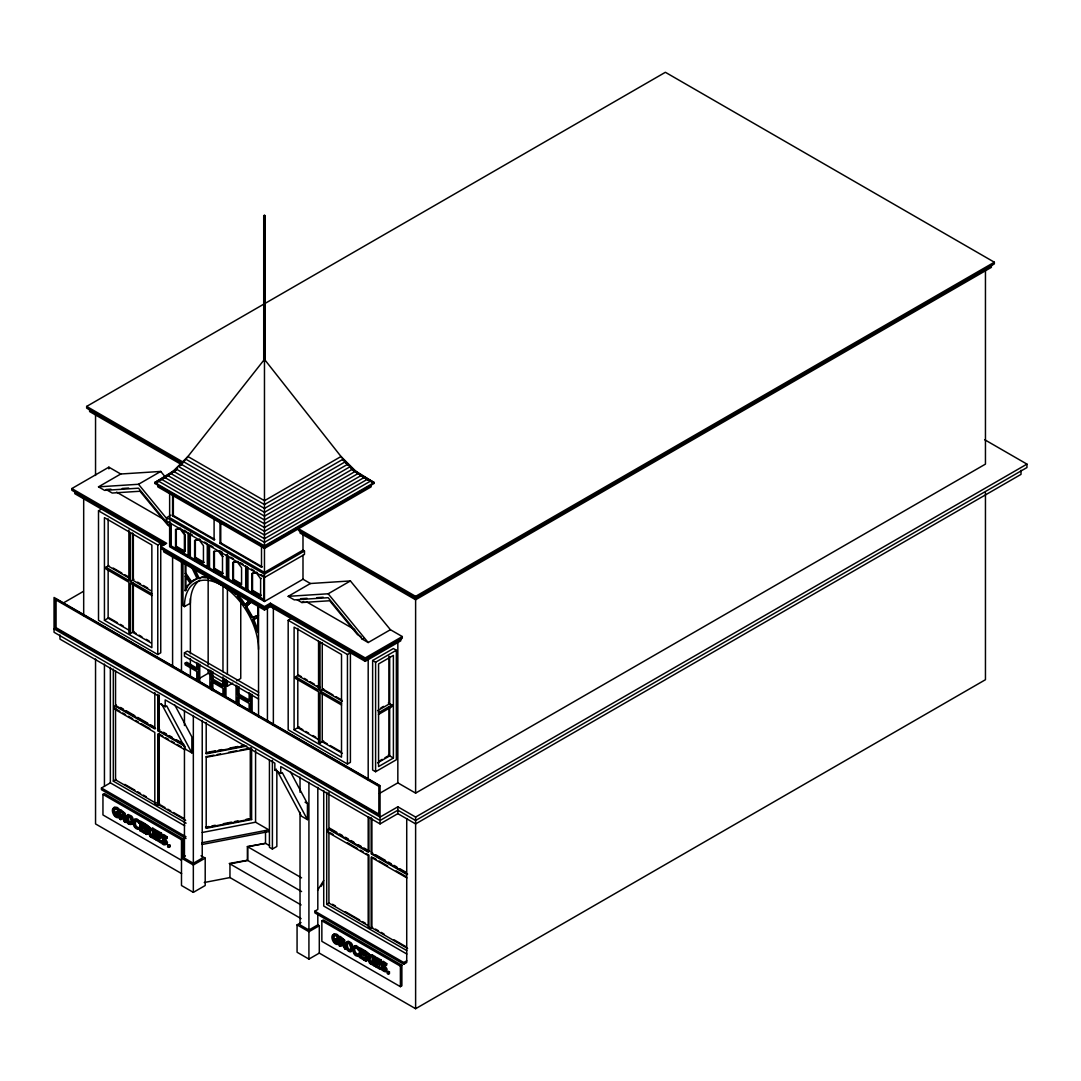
<?xml version="1.0" encoding="UTF-8"?>
<svg xmlns="http://www.w3.org/2000/svg" width="1081" height="1081" viewBox="0 0 1081 1081"><rect width="100%" height="100%" fill="white"/><g stroke="black" fill="none" stroke-linecap="round" stroke-linejoin="round"><path stroke-width="1.5" d="M346.325 944.281L346.379 943.294M161.366 836.68L161.758 835.518A3.392 1.959 60 0 1 162.893 835.248L166.136 837.505C168.69 840.842 157.326 831.938 164.934 840.437C169.231 844.153 163.461 847.139 161.312 842.491L161.312 841.045L163.717 843.558L165.285 843.612L161.366 836.68L157.907 834.559L156.867 835.167L156.867 832.775L160.583 834.924L161.609 833.289L156.907 830.573L155.867 831.167L155.867 839.869L160.583 842.599L161.609 840.964L157.907 838.829L156.867 839.424L156.867 836.194L160.326 838.194L161.366 836.559L160.326 837.153L156.867 835.167M162.393 836.072L162.799 834.91A3.392 1.959 60 0 1 163.92 834.654L167.177 836.91L167.177 838.288L166.069 838.842M381.931 962.82L382.336 961.658A3.392 1.959 60 0 1 383.458 961.387L386.714 963.657L386.714 965.036L385.593 965.59C374.931 956.59 394.511 979.075 380.836 969.238C379.674 965.468 385.687 974.089 384.701 968.846C383.269 966.968 379.728 965.036 381.296 962.252A3.392 1.959 60 0 1 382.417 961.995L385.674 964.252L385.674 965.63M351.906 948.321L351.325 949.794M163.555 836.059C163.096 838.883 170.636 842.545 165.961 844.464M126.855 816.547L128.18 814.479L131.504 816.033A4.081 2.365 60 0 1 132.936 818.371L133.463 821.384M134.193 820.79L135.071 819.006L136.787 818.885L139.841 821.303L139.841 822.695C138.084 823.249 133.449 817.506 134.179 823.844C133.531 828.654 139.814 827.235 139.841 828.843C136.233 830.924 132.774 825.708 133.085 822.384M353.717 947.537L354.595 945.753L356.325 945.618L359.378 948.051L359.378 949.442C357.73 950.658 353.798 944.105 353.663 949.726C353.298 952.658 356.46 956.604 359.378 954.199L359.378 955.577C351.406 959.482 350.609 939.551 358.338 948.645L358.338 950.037M113.505 808.858L114.424 807.075L117.032 807.399A6.837 3.946 60 0 1 118.991 809.007L119.491 810.966L118.37 811.507C113.586 803.251 111.032 816.087 117.491 816.614L118.532 816.006C115.045 815.939 112.424 808.574 116.397 808.088M333.029 935.606L333.948 933.822L336.556 934.133A6.837 3.946 60 0 1 338.529 935.754L339.029 937.713L337.907 938.254C333.124 929.984 330.556 942.835 337.029 943.362L338.069 942.754C334.705 942.443 332.205 936.349 335.461 934.741A6.837 3.946 60 0 1 337.488 936.349L337.988 938.308M190.878 582.767L188.216 585.253L185.189 590.712L187.472 585.672L190.878 582.767L189.229 580.362M352.757 949.915L351.001 951.226L347.704 948.942M317.584 890.325L323.665 880.529M321.057 886.434L322.787 883.636M182.094 463.898L264.467 359.365L346.839 463.898M352.798 470.303L374.121 482.558L264.467 545.864L154.813 482.558L173.217 471.113L187.918 456.52L264.467 500.706L341.015 456.52L355.717 471.113L374.121 482.558L374.121 483.423L264.467 546.729L154.813 483.423L154.813 482.558L176.135 470.303M346.839 941.889L348.285 941.186L351.041 942.781A4.081 2.365 60 0 1 352.46 945.118L352.933 947.078M244.617 605.144L245.36 604.725L241.874 599.631L237.82 595.347L237.09 595.78L244.617 605.144L249.387 600.725M245.36 604.725L248.941 601.401M257.805 604.847L257.805 615.711L251.941 617.521L245.792 606.873L251.441 601.631M245.792 606.873L252.184 601.198M165.812 477.248L177.554 468.33M263.723 215.632L265.21 215.632L265.21 360.311L264.467 360.73L263.723 360.311L263.723 215.632L265.21 215.632M182.04 463.209L86.656 408.132L86.656 406.415L665.383 72.292L994.344 262.21L994.344 263.926L415.617 598.063L298.545 530.474L298.545 528.758L415.617 596.347L994.344 262.21M263.723 360.311L265.21 360.311M165.204 544.175L71.832 490.261L71.832 488.558L108.87 467.168L120.734 474.005L160.745 471.438L166.001 477.856M170.298 526.933L138.517 488.193L104.6 490.369L98.506 486.842L120.734 474.005M98.506 486.842L138.517 484.274L160.745 471.438M98.506 510.8L157.772 545.013L160.745 543.311L160.745 652.816L157.772 654.518L98.506 620.305L98.506 510.8L101.465 509.083M181.486 464.884L178.581 466.56L264.467 516.15L350.352 466.56L347.447 464.884M176.122 469.438L173.217 471.113L264.467 523.799L355.717 471.113L351.366 468.6M176.176 469.911L170.393 473.262L264.467 527.569L358.541 473.262L351.311 469.086M174.568 471.411L158.096 480.896L264.467 542.311L370.837 480.896L355.811 472.248M154.813 483.423L160.664 480.045M163.582 478.356L166.515 476.667M169.636 491.706L169.636 517.637L264.467 572.39L302.991 550.148L304.477 550.999L304.477 554.431L264.467 577.524L166.663 521.056L166.663 517.637L170.96 515.164M172.595 515.934L173.338 515.502L214.822 539.46L214.092 539.878L172.595 515.934L172.595 495.166M133.922 631.507L130.369 633.561L128.882 632.709L128.882 582.227L105.911 568.971L105.911 567.255L108.87 565.552M185.135 551.405L184.392 551.823L175.554 546.729L175.554 529.622L176.298 529.19L176.298 546.297L185.135 551.405L185.135 534.284M55.239 599.509L56.063 599.023L379.701 785.86L378.863 786.346L55.239 599.509L55.239 628.169L378.863 815.02L378.863 786.346M175.554 529.622L180.716 528.312L177.77 528.893M62.82 603.266L83.305 591.442M170.366 546.297L171.109 545.878L188.837 556.107L188.094 556.526L170.366 546.297L170.366 522.339M175.554 546.729L176.298 546.297M194.621 540.622L199.769 539.324L194.621 540.622L194.621 557.728L203.444 562.823L203.444 545.716L199.026 539.743M130.369 532.582L130.369 581.375L133.922 579.321M343.177 459.128L264.467 504.57L185.756 459.128M55.239 628.169L56.063 627.696L378.242 813.696M192.296 535L189.58 533.433L189.58 557.391L190.324 556.958L208.038 567.187L208.038 544.838M194.621 557.728L195.35 557.296L204.187 562.404M220.011 543.311L220.754 542.878L262.251 566.836L261.507 567.255L220.011 543.311L220.011 522.542M213.673 551.621L214.416 551.188L214.416 568.309L223.24 573.403L222.497 573.835L213.673 568.728L213.673 551.621L218.092 550.742L222.497 556.715L222.497 573.835M104.438 620.305L151.853 647.681L151.853 545.013L104.438 517.637L104.438 620.305L108.87 617.737L117.491 622.71M192.323 568.674L197.201 578.808L193.715 579.889L191.04 582.362L185.189 573.795L185.932 573.362L185.932 564.052M185.189 590.712L185.189 575.957L185.932 575.524L185.932 590.294M361.473 475.316L264.467 531.325L167.46 475.316M222.497 556.715L223.24 556.296M189.58 557.391L207.295 567.62L208.038 567.187M364.513 477.275L264.467 535.027L164.42 477.275M208.782 544.513L208.782 568.471L209.525 568.052L227.24 578.281L227.24 554.323M367.635 479.14L264.467 538.703L161.299 479.14M213.673 568.728L214.416 568.309M193.499 568.309L198.377 578.443L202.593 576.943L205.295 577.213M232.726 562.62L237.144 561.755L241.563 567.728L241.563 584.835L232.726 579.727L232.726 562.62L236.415 561.607M206.444 575.146L207.268 577.916L208.011 577.484M208.782 568.471L226.497 578.7L227.24 578.281M227.983 555.607L227.983 579.565L228.726 579.132L246.454 589.361M182.973 561.053L182.973 605.752L184.446 606.617L190.378 603.198A52.388 30.241 60 0 1 199.904 580.051M232.726 579.727L233.469 579.308L241.036 583.672M256.197 572.754L256.94 572.322L252.522 573.2L252.522 590.307L261.359 595.401L260.616 595.834L251.778 590.739L251.778 573.619L256.197 572.754L260.616 578.727L260.616 595.834M166.663 517.637L264.467 574.106L304.477 550.999M260.616 578.727L261.359 578.294M247.184 590.645L247.927 590.226L264.467 599.766L263.723 600.198L247.184 590.645L247.184 566.701M251.778 590.739L252.522 590.307M169.636 521.056L169.636 546.729L264.467 601.482L302.991 579.24L310.409 583.51L350.406 580.943L390.417 629.71L402.281 636.56L402.281 638.263L365.229 659.653L270.399 604.901L264.467 608.319L160.745 548.432M258.602 699.042L184.446 656.235L184.446 652.816L187.418 651.1L258.656 692.232M71.832 488.558L166.663 543.311L160.745 546.729L264.467 606.617L270.399 603.184L365.229 657.937L402.281 636.56M163.704 548.432L163.704 551.864L264.467 610.035L270.399 606.617L365.229 661.369L400.794 640.83L400.794 638.547M390.417 629.71L368.189 642.546L362.094 639.02L328.178 597.698L294.275 599.874L288.181 596.347L310.409 583.51M251.941 617.521L258.535 615.292M252.846 619.399L257.805 617.873L257.805 632.642L252.846 619.399L257.305 617.832M196.796 679.719L196.796 671.49L185.189 664.788L185.189 663.072L186.675 662.221L196.823 668.085M115.545 670.747L115.545 705.434L116.289 705.001M116.289 708.42L115.545 708.852L115.545 779.86L155.556 802.953L156.299 802.534M296.978 599.725L301.869 602.536L303.842 601.401M288.181 596.347L328.178 593.78L350.406 580.943M288.181 620.305L347.447 654.518L350.406 652.816L350.406 762.321L347.447 764.024L288.181 729.81L288.181 620.305L291.14 618.589M199.742 678.206L208.16 673.341L223.105 681.976M211.363 670.923L211.363 679.908L212.849 679.044L223.01 684.908M159.258 703.285L165.19 706.717L166.663 705.852L191.864 752.903L185.932 749.484L161.528 703.907M225.199 684.895L227.415 686.178L232.753 683.097M236.753 680.787L240.752 678.476L240.752 600.874M157.772 694.34L157.772 730.661L159.758 729.526M237.55 686.03L237.55 695.015L239.023 694.164L249.184 700.029M186 838.505L101.465 789.698L101.465 787.981L110.357 782.86L184.689 825.776M113.316 669.139L113.316 781.144L116.289 779.428M323.597 741.012L320.03 743.066L318.53 742.201L318.53 691.745L295.586 678.503L295.586 676.76L298.545 675.057L301.423 676.706M362.094 639.02L363.567 638.168M181.486 860.287L102.952 814.952L102.952 794.413L104.438 793.562L182.973 838.91L182.973 857.855M320.03 642.087L320.03 690.881L323.597 688.827M372.634 660.505L393.389 648.532L396.349 650.249L396.349 759.754L375.607 771.726L372.634 770.023L372.634 660.505L375.607 662.221L396.349 650.249M118.464 811.561L119.491 809.561M118.532 813.763L117.491 814.358L115.762 812.344L116.789 811.736L119.532 813.317L119.532 817.114C113.87 820.803 108.668 805.75 115.991 807.993A6.837 3.946 60 0 1 117.951 809.601L118.464 810.169M120.748 819.601L120.748 816.141L121.788 815.547L121.788 819.006L120.748 819.601L119.748 819.02L119.748 810.318L120.788 809.723L125.274 813.534L125.085 816.169L122.91 817.06L125.585 822.398L126.626 821.79L123.937 816.452M115.762 812.344L118.491 813.912L119.532 813.317M120.748 815.182C124.234 818.29 123.923 811.98 120.748 811.885L120.748 815.182L121.788 814.574L123.761 815.493M120.748 816.141L122.937 816.209L121.788 815.547M119.748 819.02L120.788 818.425M121.896 816.804L124.288 821.641L125.328 821.047L123.531 817.412M154.813 692.624L154.813 728.959L114.802 705.852L114.802 709.285L154.813 732.378L154.813 803.386L157.772 805.102L159.758 803.953M294.1 729.81L341.515 757.186L341.515 654.518L294.1 627.142L294.1 729.81L299.18 726.878M138.814 823.303L139.841 821.303M140.787 829.965L145.503 832.694L144.462 833.289L139.746 830.573L139.746 821.857L140.787 821.263L145.503 823.992L145.503 825.019L144.462 825.614L140.746 823.465L140.746 825.857L144.205 827.857L145.246 827.249L144.205 828.884L140.746 826.884L140.746 830.113M138.733 823.249L139.841 822.695M140.746 825.857L141.787 825.262L145.246 827.249M139.746 821.857L144.462 824.587L145.503 823.992M140.746 826.884L141.787 826.289L141.787 829.519L145.503 831.667L144.462 833.289M146.57 834.505L146.57 831.046L148.746 831.1L147.597 830.451L147.597 833.91L145.557 833.924L145.557 825.222L146.597 824.627L151.083 828.424L150.894 831.073L148.719 831.965L151.394 837.302L152.435 836.694L149.759 831.357M139.746 830.573L141.787 829.519M146.57 826.789C149.746 826.884 150.043 833.194 146.57 830.086L146.57 826.789L147.597 826.195L150.151 828.451M146.57 830.086L149.84 830.33M151.705 836.586L152.664 837.14L152.664 830.208L151.705 828.762L152.745 828.168L155.664 829.857L154.624 831.343L153.664 830.789L153.664 837.721L155.664 837.667L155.664 838.559L154.624 839.167L151.705 837.478L152.745 835.978M151.705 829.654L153.705 829.613M145.557 833.924L147.597 833.91M151.705 828.762L154.624 830.451L155.664 829.857M147.705 831.708L150.097 836.545L152.435 836.694M151.705 837.478L152.745 836.87M153.664 837.721L155.664 837.667M155.867 831.167L160.583 833.897L161.609 833.289M380.85 707.947L383.552 706.393M165.19 706.717L165.19 699.866L274.844 763.172L274.844 770.023L276.317 769.159M377.553 710.717L389.673 703.717L389.673 656.599M155.867 839.869L156.907 839.275M378.431 712.771L391.903 705.001L391.903 706.704L378.431 714.487M166.136 837.505L167.177 836.91M166.001 843.288L162.42 840.491L160.583 841.572L160.583 842.599M274.844 770.023L280.763 773.442L282.249 772.591L307.436 819.641L301.518 816.223L277.114 770.631M167.65 845.018L169.906 845.112L169.906 846.774L168.866 847.382L167.65 846.68L167.65 845.018L169.906 845.112M167.65 846.68L169.906 846.774M102.952 794.413L181.486 839.761L182.973 838.91M185.378 855.895L181.486 858.138L193.337 864.989L205.201 858.138L205.201 885.515L193.337 892.365L181.486 885.515L181.486 839.761M184.446 745.66L184.446 858.138L193.337 863.273L202.228 858.138L202.228 720.351M379.512 760.916L382.201 759.362M384.904 757.808L387.593 756.254M377.553 762.902L389.673 755.903L389.673 707.109M393.389 758.038L378.566 766.591L378.566 663.937L393.389 655.383L393.389 758.038L388.309 755.106M269.439 760.159L269.439 847.315L272.398 849.031L276.844 846.464L276.844 770.523M379.485 793.44L397.835 782.847L415.617 793.116L985.453 464.114L985.453 269.034M1021.018 470.276L1021.018 474.383L415.617 823.911L397.835 813.655L380.053 823.911L380.053 785.657L54.05 597.455L54.05 632.277L380.053 820.493L397.835 810.223L415.617 820.493L1026.95 467.546L1026.95 464.114L415.617 817.074L397.835 806.804L380.053 817.074L54.05 628.858M371.905 818.749L371.905 853.436L372.634 853.004M406.726 818.56L406.726 962.509L403.754 964.225L314.855 912.891L314.855 911.175L317.814 909.472L317.814 787.306M326.705 792.332L326.705 904.338L329.07 902.973M985.453 492.895L985.453 679.706L415.617 1008.708L319.3 953.104L308.923 959.09L297.072 952.239L297.072 924.863L301.018 922.593M321.854 920.796L323.341 919.945L401.875 965.292L401.875 985.818L400.389 986.669L321.854 941.335L321.854 920.796L400.389 966.144L401.875 965.292M300.032 812.385L300.032 924.863L308.923 929.998L317.814 924.863L319.3 925.728L319.3 953.104M297.072 924.863L308.923 931.714L319.3 925.728M337.988 936.903L339.029 936.308M339.056 940.065L337.029 941.105L335.286 939.078L336.326 938.484L339.056 940.065L339.056 943.862C333.394 947.537 328.192 932.498 335.529 934.741M340.285 946.348L340.285 942.889L341.42 943.551L341.326 945.753L339.285 945.767L339.285 937.065L340.312 936.47L344.812 940.267L344.609 942.916L342.434 943.794L345.123 949.132L346.15 948.537L343.474 943.2M335.286 940.105L336.326 938.484M340.285 941.916C343.758 945.037 343.461 938.727 340.285 938.632L340.285 941.916L343.569 942.173M342.461 942.943L341.42 943.551L345.123 949.132M339.285 945.767L341.326 945.753M371.905 856.855L371.905 927.863L372.634 927.43M358.338 948.645L359.378 948.051M363.986 960.036L359.27 957.307L359.27 948.605L360.311 948.01L365.027 950.726L365.027 951.753L363.986 952.361L360.284 950.213L360.284 952.604L363.743 954.591L364.77 953.996L363.743 955.631L360.284 953.631L360.284 956.861L361.311 956.266L365.027 958.401L363.986 960.036L365.027 959.428M358.257 949.996L359.378 949.442M360.284 950.213L361.311 949.618L361.311 951.996L364.77 953.996M360.284 952.604L361.311 951.996M359.27 948.605L363.986 951.334L365.027 950.726M360.284 953.631L361.311 953.037L361.311 956.266M366.094 961.252L366.094 957.793L367.243 958.455L367.135 960.644L365.094 960.671L365.094 951.969L366.135 951.361L370.621 955.172L370.432 957.807L368.243 958.698L370.932 964.036L371.972 963.441L369.283 958.104M366.094 956.82C369.58 959.942 369.27 953.631 366.094 953.537L366.094 956.82L367.135 956.226L369.107 957.144M371.229 963.333L372.202 963.887L372.202 956.955L371.229 955.509L372.269 954.915L375.202 956.604L374.161 958.09L373.202 957.536L373.202 964.455L375.202 964.414L375.202 965.306L374.161 965.901L371.229 964.211L372.269 962.725M371.229 956.401L373.229 956.361M365.094 960.671L366.135 960.077M373.202 957.536L375.202 957.496M371.229 955.509L374.161 957.198L375.202 956.604M375.391 957.915L376.431 957.32L381.147 960.036L380.107 961.658L376.391 959.523L376.391 961.901L379.85 963.901L380.89 963.306L379.85 964.928L376.391 962.941L376.391 966.171L380.107 968.306L380.107 969.333L375.391 966.617L375.391 957.915L380.107 960.631L381.147 960.036M367.243 958.455L369.634 963.293L371.972 963.441M371.229 964.211L372.269 963.617M376.391 961.901L377.431 961.306L380.89 963.306M373.202 964.455L375.202 964.414M376.391 962.941L377.431 962.333L377.431 965.563L381.147 967.711M375.391 966.617L376.431 966.022M376.391 966.171L377.431 965.563M385.674 964.252L386.714 963.657M380.107 968.306L381.944 967.238L385.539 970.035M387.187 971.765L389.43 971.86L389.43 973.522L388.39 974.13L387.187 973.427L387.187 971.765L389.43 971.86M314.855 911.175L403.754 962.509L406.726 960.806M163.123 478.856L154.813 482.558L157.772 482.558M139.773 827.411C133.085 829.208 134.814 814.142 139.76 822.655M196.769 578.74L191.783 581.929L185.932 573.362M198.377 578.443L201.85 577.376L205.903 577.781L204.998 574.741M207.16 752.39L215.268 750.836M218.511 750.214L221.754 749.592M229.861 748.025L237.969 746.471M241.212 745.849L244.455 745.214M205.876 753.281L244.779 745.795M246.738 746.052L206.201 753.849L206.201 722.473M205.876 756.7L213.984 755.146M217.227 754.524L220.47 753.889M228.577 752.335L236.671 750.782M239.914 750.146L248.022 748.593M205.539 827.141L208.782 826.519M212.025 825.884L215.268 825.262M223.375 823.708L231.483 822.141M234.726 821.519L237.969 820.898M246.076 819.344L249.319 818.709M205.876 827.708L251.265 818.979L251.265 747.971M251.603 819.547L206.201 828.289L206.201 757.281L251.603 748.538L251.603 819.547L250.279 817.25L250.279 747.903M202.228 832.478L255.575 822.209L268.831 829.857L268.831 831.573L202.228 844.45L202.147 842.694L268.831 829.857M204.268 882.501L229.956 877.569L301.099 918.634M301.585 891.541L247.387 860.26L247.387 846.572L265.521 843.342L269.574 845.68M247.387 860.26L229.253 863.476L301.099 904.946M348.609 942.267C337.583 941.592 354.784 961.577 351.433 945.713A4.081 2.365 60 0 0 350.001 943.389C346.001 939.97 346.771 950.185 350.595 950.064M356.122 946.645C352.757 948.199 355.595 955.523 359.378 954.199M110.938 489.193L106.087 489.504L112.194 493.031L139.989 491.247L167.798 525.136L170.244 526.542M122.234 488.477L128.693 488.058M300.599 598.698L307.058 598.293M316.747 597.671L323.205 597.253M301.869 602.536L329.664 600.752L357.473 634.642L361.135 636.763M122.91 817.06L124.369 816.223L124.234 814.128L119.748 810.318M148.719 831.965L150.178 831.127L150.056 829.032L145.557 825.222M342.434 943.794L343.893 942.97L343.772 940.875L339.285 937.065M368.243 958.698L369.702 957.874L369.58 955.78L365.094 951.969M385.498 971.211C391.2 969.603 379.309 963.063 384.539 962.833M139.841 828.843L137.503 828.235M119.532 817.114L117.748 816.777M339.056 943.862L337.948 943.713M207.268 577.916L211.322 578.308M130.828 824.33L132.936 823.79L133.328 820.614L134.517 819.371L138.814 821.898M358.379 955.496L355.095 953.212M365.81 478.856L374.121 482.558M984.669 439.71L1026.95 464.114M342.555 460.02L345.447 461.682L264.467 508.435L183.486 461.682M344.974 462.506L347.852 464.168L264.467 512.299L181.081 464.168M350.082 467.208L352.987 468.884L264.467 519.988L175.96 468.884M362.419 476.667L372.661 482.572M86.656 406.415L183.486 462.33M180.635 464.1L89.615 411.55L89.615 409.28M184 530.217L186.729 531.784M204.566 542.094L207.295 543.662L207.295 567.62M210.146 545.31L212.876 546.878M219.686 550.81L222.416 552.391M230.712 557.174L233.442 558.755M240.252 562.688L242.982 564.268M251.319 569.079L254.076 570.673M260.967 574.646L263.723 576.241L263.723 600.198M116.586 492.139L166.488 520.961M306.247 601.644L354.73 629.642M227.983 579.565L245.711 589.794L245.711 565.836M163.799 545.067L74.792 493.679L74.792 491.409M388.349 702.947L391.903 705.001M113.181 568.038L121.802 573.011M124.666 574.66L128.977 577.146M137.638 582.146L140.503 583.808M143.381 585.47L147.678 587.956M304.288 678.368L307.166 680.03M310.031 681.679L314.341 684.165M317.206 685.827L320.084 687.489M323.003 689.165L333.043 694.975M335.921 696.623L341.664 699.947M129.666 578.403L108.141 565.971L108.141 518.866M151.245 590.861L132.585 580.092L132.585 532.987M319.341 687.908L297.802 675.476L297.802 628.372M342.353 701.204L322.26 689.597L322.26 642.492M105.911 567.255L128.882 580.524L128.882 530.041M130.369 581.375L151.894 593.807M295.586 676.76L318.557 690.029L318.557 641.236M320.03 690.881L341.569 703.312M151.894 595.523L130.369 583.091L130.369 633.561M341.569 705.028L320.03 692.597L320.03 743.066M184.446 652.816L258.602 695.623M120.356 624.372L123.234 626.021M136.192 633.507L133.328 631.858L133.328 583.064M139.071 635.169L141.935 636.831M146.246 639.317L149.124 640.965M299.978 728.067L302.856 729.729M305.72 731.391L308.598 733.04M312.909 735.526L315.774 737.188M323.003 741.363L327.3 743.85M330.178 745.498L340.218 751.309M129.666 630.601L108.141 618.17L108.141 569.376M151.245 643.06L132.585 632.277L132.585 583.483M319.341 740.107L297.802 727.675L297.802 678.882M342.353 753.389L322.26 741.782L322.26 692.989M185.189 663.072L196.796 669.774L196.796 662.504M211.363 679.908L222.97 686.611L222.97 676.855M237.55 695.015L249.157 701.718L249.157 692.732M159.258 696.448L59.982 639.128L59.982 635.02M380.053 823.911L280.763 766.591L280.763 773.442M305.072 802.237L307.436 803.615L307.436 819.641M120.572 707.474L123.437 709.122M126.288 710.771L134.855 715.73M137.719 717.379L147.719 723.148M150.583 724.797L153.434 726.446M163.542 732.283L166.406 733.931M169.258 735.58L172.122 737.228M176.406 739.715L183.554 743.836M329.664 828.195L336.813 832.316M339.664 833.964L342.528 835.613M345.38 837.275L348.244 838.924M351.095 840.572L353.96 842.221M358.243 844.693L361.108 846.342M363.959 847.99L369.675 851.288M375.499 854.652L385.498 860.435M388.363 862.084L391.214 863.733M394.079 865.381L396.93 867.03M399.794 868.678L405.497 871.975M115.545 705.434L155.556 728.526M184.243 745.093L158.515 730.243L158.515 695.556M371.905 853.436L407.618 874.056M157.772 730.661L184.932 746.336M406.875 874.488L371.161 853.855L371.161 817.533M116.978 709.677L119.829 711.325M122.694 712.974L125.545 714.622M128.409 716.271L132.693 718.743M135.544 720.405L138.409 722.054M141.26 723.702L149.84 728.648M162.799 736.134L158.515 733.661L158.515 804.669L185.662 820.344M165.663 737.783L168.514 739.431M171.379 741.08L174.23 742.742M177.095 744.39L181.378 746.863M330.354 832.87L333.218 834.518M347.501 842.775L357.5 848.544M360.365 850.193L363.216 851.842M366.081 853.49L368.932 855.139L368.932 926.147L328.921 903.054L328.921 832.046M373.323 857.679L376.188 859.327M379.039 860.976L387.62 865.935M396.187 870.881L406.186 876.65M184.932 749.768L157.772 734.094L157.772 805.102M406.875 877.907L371.161 857.287L371.161 928.295L368.189 926.579L368.189 855.571L328.178 832.478L328.178 829.046L368.189 852.152L368.189 817.466M247.387 846.572L301.585 877.853M124.856 784.387L134.855 790.157M137.719 791.805L140.571 793.454M143.435 795.103L146.286 796.751M160.691 805.061L164.974 807.548M167.825 809.196L170.69 810.845M173.541 812.493L183.554 818.263M332.529 904.27L335.38 905.932M345.38 911.702L359.676 919.945M362.527 921.593L365.392 923.255M375.499 929.079L378.35 930.741M381.215 932.39L384.066 934.038M394.079 939.808L405.497 946.416M371.905 927.863L407.618 948.483M113.316 781.144L186.108 823.168M326.705 904.338L406.767 950.564M406.821 954.01L323.732 906.054L323.732 790.576M101.465 787.981L186 836.789M201.052 855.747L205.201 858.138M143.03 823.587L145.503 825.019M155.664 830.748L154.705 830.194L154.705 837.113M157.907 832.181L161.609 834.316M381.147 961.063L377.431 958.928L377.431 961.306M119.41 810.912L116.91 808.318M142.935 826.951L145.246 828.289M161.366 837.586L157.907 835.586L157.907 838.829M362.473 953.699L364.77 955.023M378.593 963.009L380.89 964.333M335.286 939.078L338.015 940.659L338.015 944.456M162.42 840.491L163.42 843.004M381.877 967.198L381.877 968.644M138.733 828.019L138.814 829.438M358.27 954.753L358.338 956.185M153.718 837.437L155.664 838.559M156.867 839.424L161.609 841.991M360.311 956.712L363.986 959.009M373.242 964.184L375.202 965.306M388.228 972.832L389.43 973.522M124.288 821.641L125.585 822.398M150.097 836.545L151.394 837.302M369.634 963.293L370.932 964.036M181.649 873.624L95.547 823.925L95.547 658.991M164.055 843.518L164.825 844.004M336.556 943.159L334.475 941.335M368.121 953.51L369.688 955.199M342.312 938.605L343.717 939.943M122.788 811.872L124.342 813.547M349.663 942.673L351.325 944.537M336.434 935.065L337.286 935.673M357.041 946.942L357.825 947.524M351.379 468.33L364.432 478.248M116.262 815.912L114.937 814.588M136.801 827.749L135.571 826.465M129.396 823.506L128.18 822.209M382.971 965.468L383.66 966.171M163.434 838.721L164.136 839.424M232.672 591.118L235.712 594.334M328.178 593.78L368.189 642.546M138.517 484.274L166.947 518.921M358.446 948.186L359.297 949.402M237.888 561.323L239.644 563.714M220.592 552.702L222.362 555.094M181.594 529.514L184.243 533.095M179.973 528.744L184.392 534.717L184.392 551.823M246.536 606.441L252.684 617.089M185.189 575.957L190.148 583.2M131.801 817.79C124.112 809.574 130.801 830.911 132.382 819.952M290.357 771.699L307.436 803.615M174.771 704.974L191.864 736.877L191.864 752.903M368.878 959.063L370.661 962.685M343.055 944.159L344.853 947.794M149.34 832.316L151.137 835.951M253.589 618.981L257.629 629.142M194.931 569.336L199.107 578.024M194.458 571.146L196.539 575.484M114.005 812.898L114.424 813.777M135.071 825.695L134.368 823.871M127.693 821.411L126.855 818.587M382.052 963.793L382.417 964.684M162.528 837.045L162.893 837.937M353.906 950.618L354.203 951.564M346.839 947.28L346.379 945.335M351.906 946.699L351.947 947.537M991.385 265.061L991.385 267.345L415.617 599.766L300.032 533.041L300.032 530.757M415.617 596.347L415.617 793.116M415.617 817.074L415.617 1008.708M403.754 962.509L403.754 964.225M400.389 966.144L400.389 986.669M397.835 640.79L397.835 782.847M397.835 806.804L397.835 813.655M388.944 656.181L388.944 703.285M388.944 706.677L388.944 755.47M388.228 971.157L388.39 974.13M380.107 960.631L380.107 961.658M379.85 963.901L379.85 964.928M375.607 662.221L375.607 771.726M374.229 956.942L374.229 963.86M374.161 957.198L374.161 958.09M374.161 965.022L374.161 965.901M372.269 954.915L372.269 955.807M371.161 484.558L371.161 486.842L264.467 548.432L157.772 486.842L157.772 484.558M368.932 817.047L368.932 851.72L328.921 828.627L328.921 792.292M368.189 659.572L368.189 779.901M365.229 657.937L365.229 661.369M363.986 951.334L363.986 952.361M363.743 954.591L363.743 955.631M347.447 654.518L347.447 764.024M341.326 938.038L341.326 941.321M337.029 941.105L337.029 943.362M317.814 914.229L317.814 924.863M308.923 782.266L308.923 929.998M308.923 931.714L308.923 959.09M302.991 533.041L302.991 550.148M302.991 555.175L302.991 579.24M300.032 777.131L300.032 792.251M273.358 608.184L273.358 725.162M272.398 760.24L272.398 849.031M270.399 603.184L270.399 606.617M267.426 608.238L267.426 721.892M265.521 831.181L265.521 843.342L247.738 846.761L247.738 860.449L229.956 863.881L229.956 877.569M264.467 215.214L264.467 572.39M264.467 574.106L264.467 601.482M264.467 606.617L264.467 610.035M261.507 546.5L261.507 567.255M258.535 606.455L258.535 716.757M255.575 750.255L255.575 822.209M252.116 694.38L252.116 712.42M250.941 749.052L250.941 818.398M250.643 693.597L250.643 711.636M249.157 709.987L249.157 703.434L237.55 696.732L237.55 704.934M247.927 567.863L247.927 590.226M239.023 686.678L239.023 694.164M239.023 697.515L239.023 705.717M236.063 685.178L236.063 703.218M233.469 562.201L233.469 579.308M228.726 556.783L228.726 579.132M227.415 588.334L227.415 674.368M227.415 681.111L227.415 686.178M226.497 554.756L226.497 578.7M225.943 679.26L225.943 697.299M224.456 678.476L224.456 696.515M222.97 585.713L222.97 671.801M222.97 694.88L222.97 688.313L211.363 681.611L211.363 689.813M220.754 522.109L220.754 542.878M214.092 519.123L214.092 539.878M212.849 671.558L212.849 679.044M212.849 680.76L212.849 690.597M209.89 670.071L209.89 688.097M209.525 545.689L209.525 568.052M208.16 579.754L208.16 664.991M208.16 670.004L208.16 673.341M199.755 664.153L199.755 682.179M198.282 663.369L198.282 681.395M195.35 540.189L195.35 557.296M193.337 715.541L193.337 863.273M193.337 864.989L193.337 892.365M190.324 533.001L190.324 556.958M190.378 598.617L190.378 653.762M190.378 658.775L190.378 677.165M188.094 532.582L188.094 556.526M185.189 564.485L185.189 573.795M184.446 710.406L184.446 725.513M181.486 561.971L181.486 672.274M173.338 496.341L173.338 515.502M172.595 556.837L172.595 667.139M171.109 523.515L171.109 545.878M168.866 845.707L168.866 847.382M160.583 833.897L160.583 834.924M160.326 837.153L160.326 838.194M159.258 695.137L159.258 729.81M159.258 733.229L159.258 804.237M157.772 545.013L157.772 654.518M154.624 830.451L154.624 831.343M154.624 838.275L154.624 839.167M152.745 828.168L152.745 829.059M147.597 826.195L147.597 829.478M144.462 824.587L144.462 825.614M144.205 827.857L144.205 828.884M141.787 822.871L141.787 825.262M133.328 534.23L133.328 579.659M118.491 813.912L118.491 817.722M117.491 814.358L117.491 816.614M116.789 811.736L116.789 812.763M110.357 667.382L110.357 782.86M108.87 467.168L108.87 468.87M104.438 664.112L104.438 786.279M95.547 413.239L95.547 475.464M83.683 496.99L83.683 615.643M56.063 599.023L56.063 627.696M184.446 606.617A52.388 30.241 60 0 1 221.497 585.226A52.388 30.241 60 0 1 258.535 649.384M131.382 821.384C125.193 831.735 126.099 804.899 131.382 821.384M350.906 948.132C344.731 958.482 345.636 931.646 350.906 948.132M125.815 817.141C123.477 824.168 135.611 828.505 131.896 818.979A4.081 2.365 60 0 0 130.477 816.641L127.139 815.074L125.815 817.141"/></g></svg>
